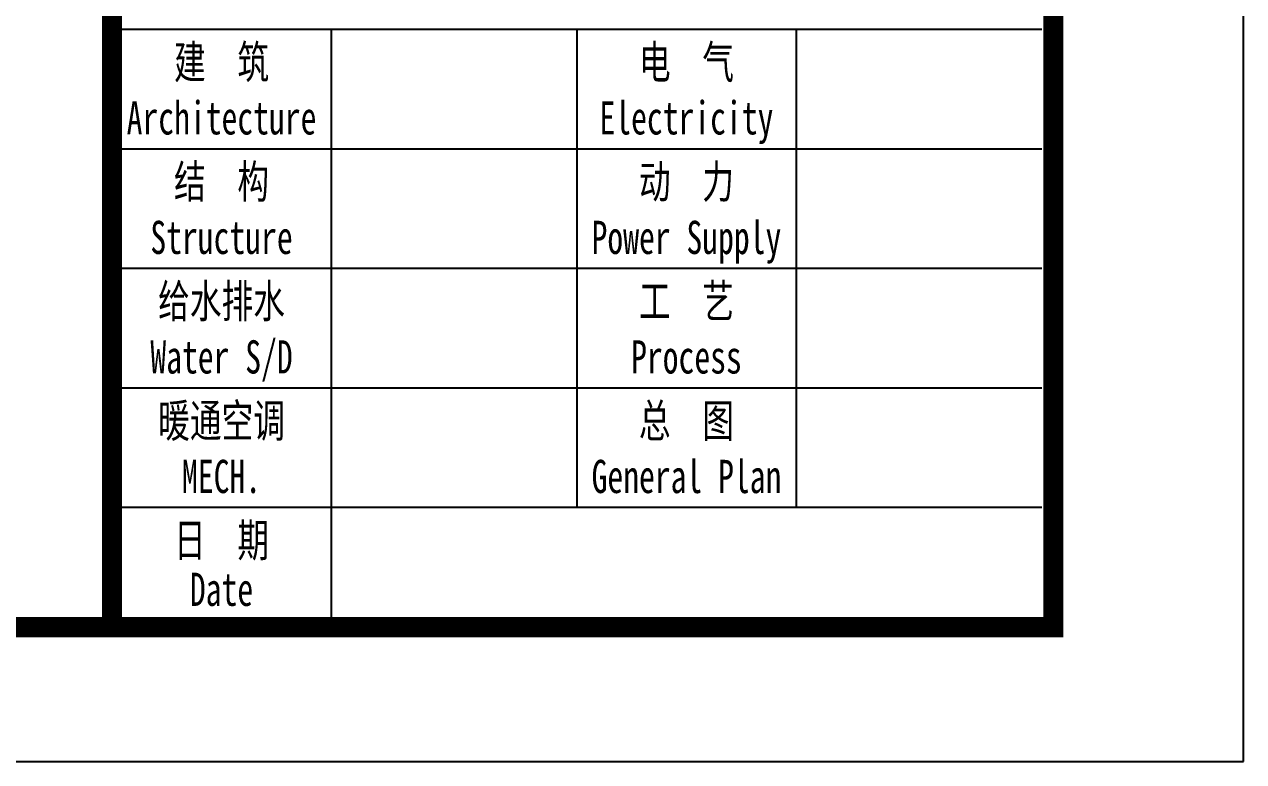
# Model space of a CAD drawing. Extents: x 180850 to 1400258, y 48356 to 327067.
# Drawn here: x 781073 to 793893, y 232984 to 240738 of the extents above; entities that cross this region are included whole.
import ezdxf
from ezdxf.enums import TextEntityAlignment as Align

# ---------------------------------------------------------------- set-up
doc = ezdxf.new("R2010")
doc.units = 0
doc.header["$LTSCALE"] = 1000
doc.layers.add('PUB_TITLE', color=4, linetype='Continuous')
doc.styles.add('_gyy_title_ST', font='', dxfattribs={"width": 0.8})
doc.styles.get('_gyy_title_ST').set_extended_font_data('SimSun')

msp = doc.modelspace()

# ---------------------------------------------------------------- linework, layer by layer
at = {"layer": 'PUB_TITLE'}
for p, q in [((791770.4524145636, 240683.5059065323), (781993.5261645612, 240683.5059065323)), ((784298.0873520637, 240683.5059065323), (784298.0873520637, 234398.3390315323)), ((786881.9892895636, 240683.5059065323), (786881.9892895612, 235655.3724065323)), ((789186.5504770637, 240683.5059065323), (789186.5504770637, 235655.3724065323)), ((791770.4524145636, 239426.4725315323), (781993.5261645612, 239426.4725315323)), ((791770.4524145636, 238169.4391565323), (781993.5261645612, 238169.4391565323)), ((791770.4524145636, 236912.4057815323), (781993.5261645612, 236912.4057815323)), ((791770.4524145636, 235655.3724065323), (781993.5261645636, 235655.3724065323))]:
    msp.add_line(p, q, dxfattribs=at)
msp.add_lwpolyline([(675092.5061645638, 232984.1570315323), (793892.5061645638, 232984.1570315323), (793892.5061645638, 316984.1570315323), (675092.5061645638, 316984.1570315323)], close=True, dxfattribs=at)
at = {"layer": 'PUB_TITLE', "const_width": 212.121}
for points in [[(677912.8221645637, 234398.3390315323), (677912.8221645637, 315569.9750315322), (791892.5061645638, 315569.9750315322), (791892.5061645638, 234398.3390315323)], [(781993.5261645636, 315569.9750315322), (791892.5061645638, 315569.9750315322), (791892.5061645638, 234398.3390315323), (781993.5261645636, 234398.3390315323)]]:
    msp.add_lwpolyline(points, close=True, dxfattribs=at)

# ---------------------------------------------------------------- texts
at = {"layer": 'PUB_TITLE', "style": '_gyy_title_ST', "width": 0.7}
for s, p in [('建  筑', (783145.8067583137, 240166.7255190323)), ('电  气', (788034.2698833137, 240166.7255190323)), ('Architecture', (783145.8067583137, 239580.1113407896)), ('Electricity', (788034.2698833137, 239580.1113407896)), ('结  构', (783145.8067583137, 238909.6921440323)), ('动  力', (788034.2698833137, 238909.6921440323)), ('Structure', (783145.8067583137, 238323.0821560512)), ('Power Supply', (788034.2698833137, 238323.0821560512)), ('给水排水', (783145.8067583137, 237652.6587690323)), ('工  艺', (788034.2698833137, 237652.6587690323)), ('Water S/D', (783145.8067583137, 237066.0445907896)), ('Process', (788034.2698833137, 237066.0445907896)), ('暖通空调', (783145.8067583137, 236395.6253940323)), ('总  图', (788034.2698833137, 236395.6253940323)), ('MECH.', (783145.8067583137, 235809.0126125417)), ('General Plan', (788034.2698833137, 235809.0126125417)), ('日  期', (783145.8067583137, 235138.5920190323)), ('Date', (783145.8067583137, 234621.8130282896))]:
    msp.add_text(s, height=349.1755882972742, dxfattribs=at).set_placement(p, align=Align.CENTER)

doc.saveas('drawing.dxf')
